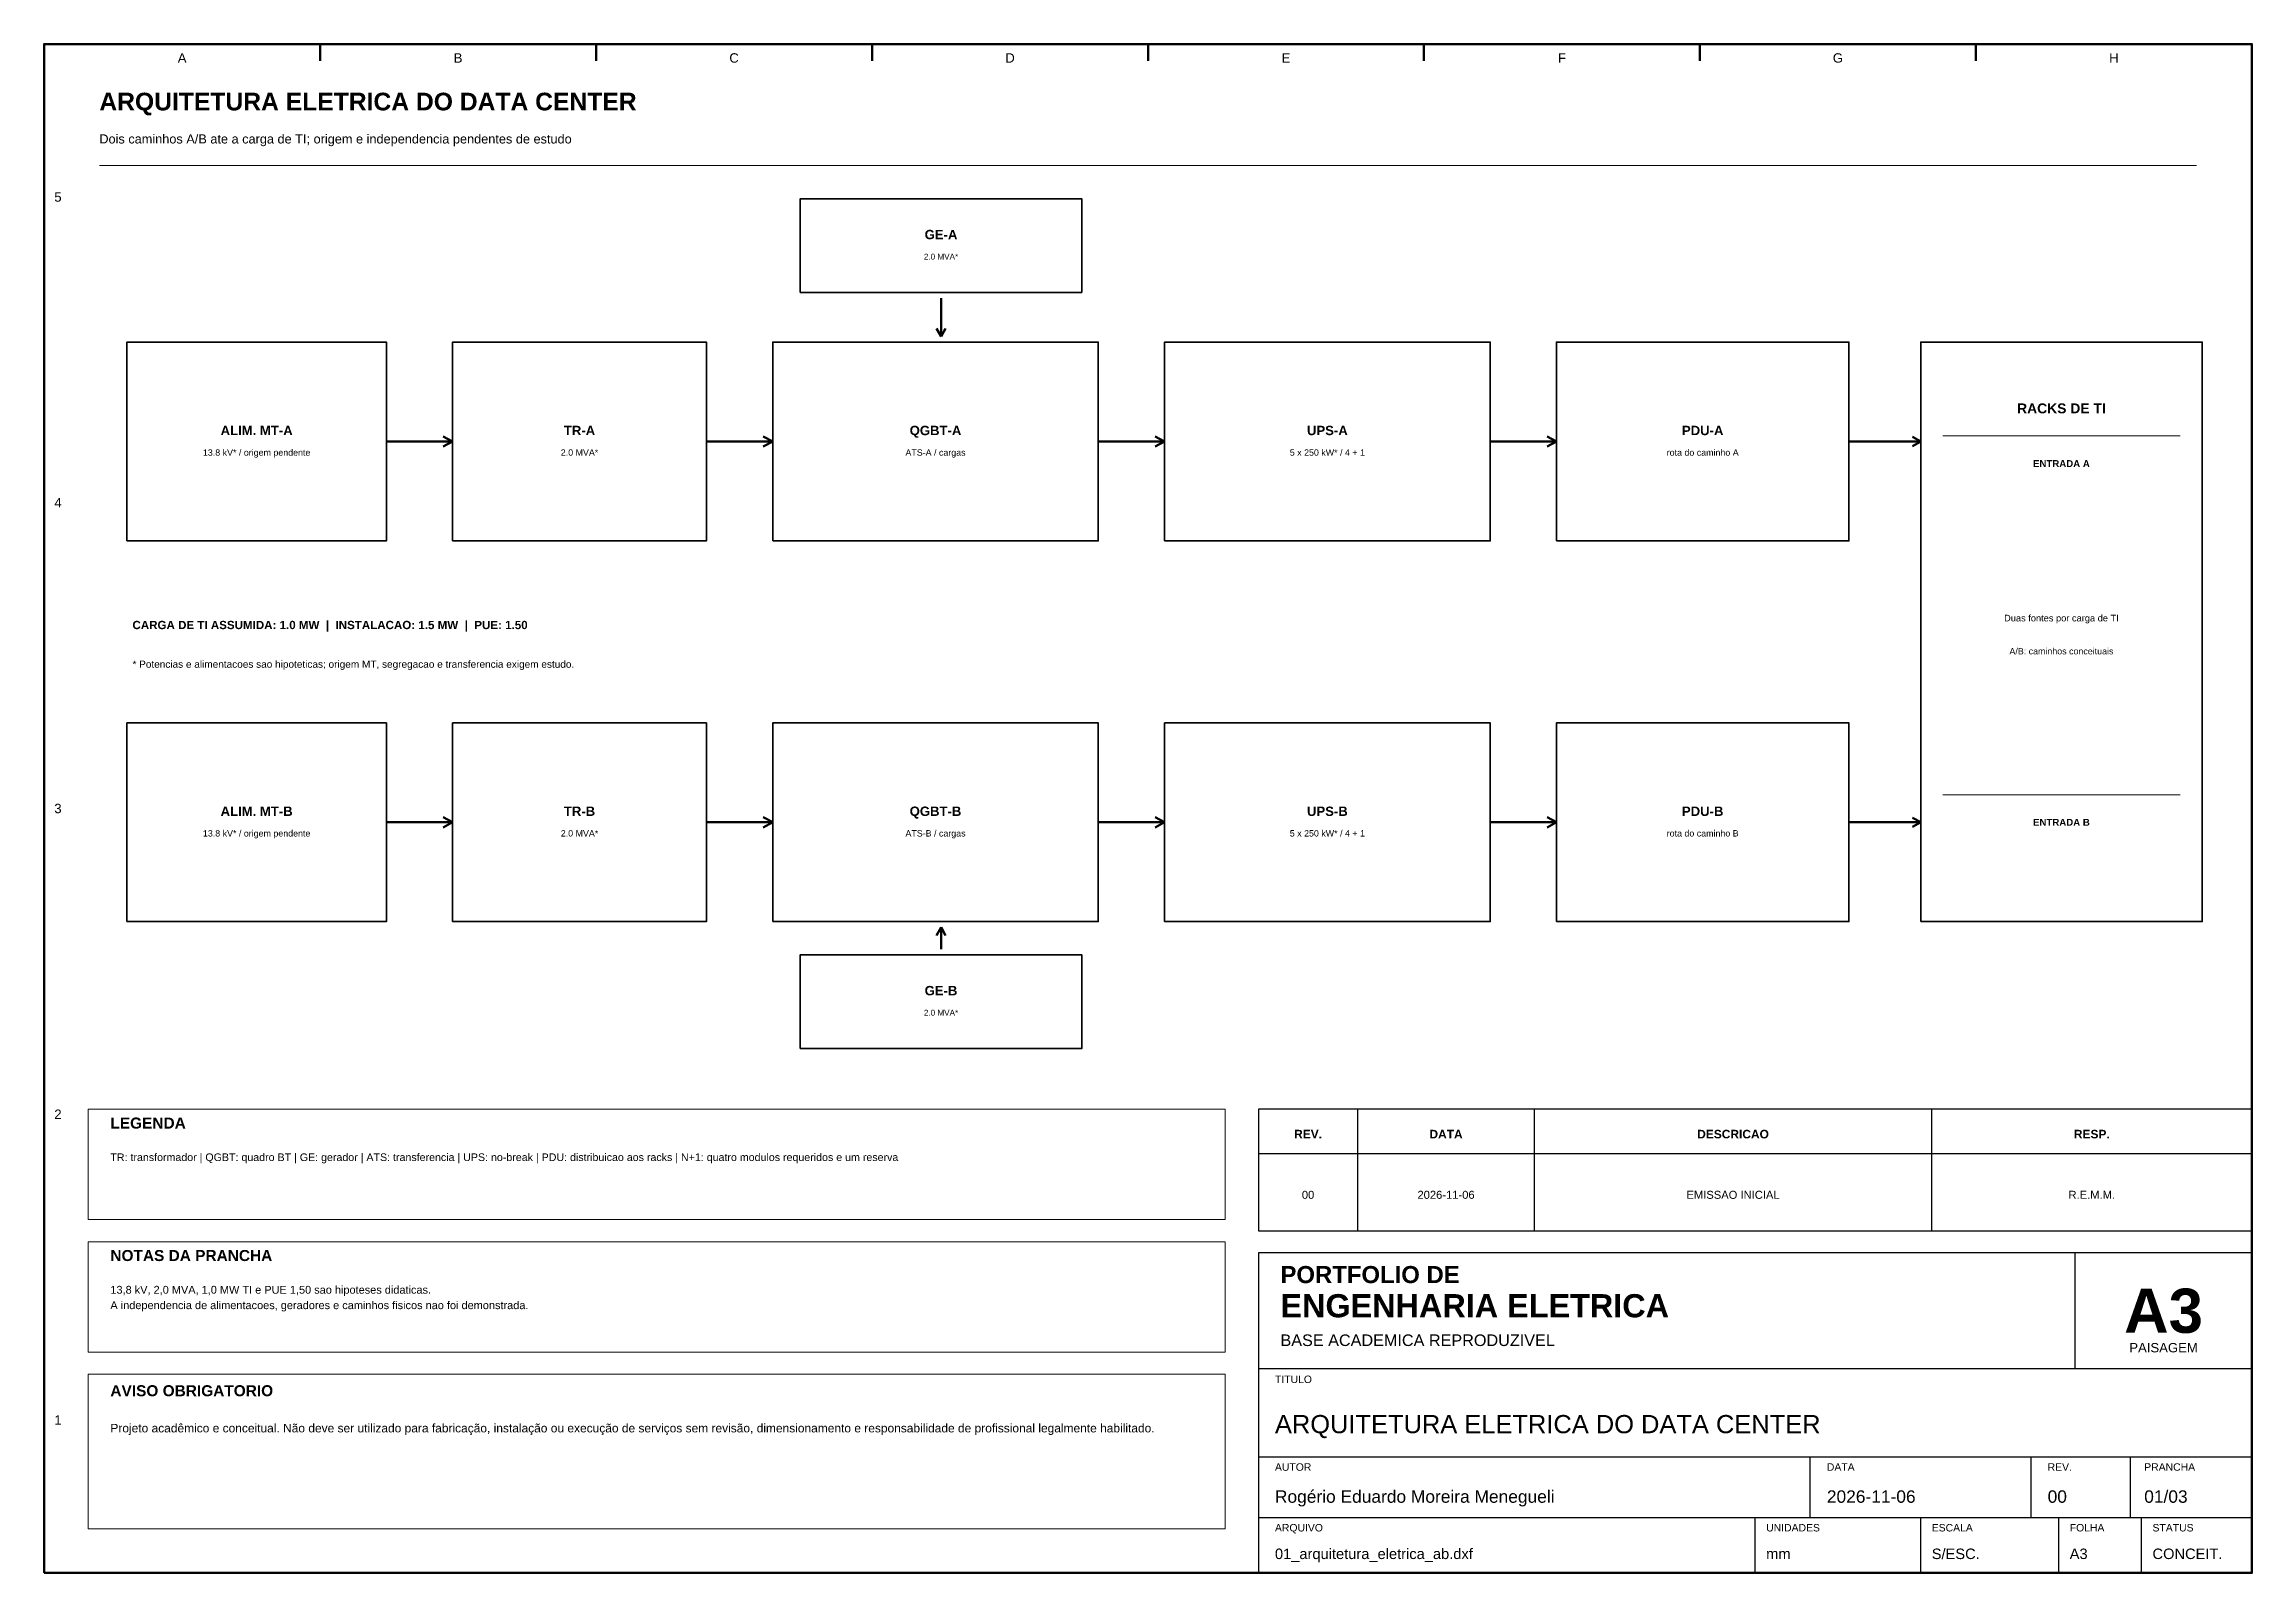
# Model space of a CAD drawing. Header units: millimetres. Extents: x 10 to 410, y 10 to 287.
import ezdxf
from ezdxf.enums import TextEntityAlignment as Align

# ---------------------------------------------------------------- set-up
doc = ezdxf.new("R2010")
doc.units = ezdxf.units.MM
for name, color, linetype, lineweight in [('00_MOLDURA', 7, 'CONTINUOUS', 50), ('01_CARIMBO', 7, 'CONTINUOUS', 25), ('02_TEXTO', 7, 'CONTINUOUS', 18), ('03_COTAS', 4, 'CONTINUOUS', 18), ('04_EQUIPAMENTOS', 2, 'CONTINUOUS', 35), ('05_POTENCIA', 1, 'CONTINUOUS', 50), ('12_LEGENDA', 7, 'CONTINUOUS', 18), ('13_NOTAS', 7, 'CONTINUOUS', 18)]:
    doc.layers.add(name, color=color, linetype=linetype, lineweight=lineweight)
doc.styles.add('PORTFOLIO_TEXTO', font='arial.ttf')
doc.styles.add('PORTFOLIO_TITULO', font='arialbd.ttf', dxfattribs={"width": 0.92})

# ---------------------------------------------------------------- blocks, each defined once
blk = doc.blocks.new('CARIMBO_A3')
at = {"layer": '01_CARIMBO'}
for p, q in [((148, 37), (148, 58)), ((0, 37), (180, 37)), ((0, 21), (180, 21)), ((100, 10), (100, 21)), ((140, 10), (140, 21)), ((158, 10), (158, 21)), ((0, 10), (180, 10)), ((90, 0), (90, 10)), ((120, 0), (120, 10)), ((145, 0), (145, 10)), ((160, 0), (160, 10))]:
    blk.add_line(p, q, dxfattribs=at)
blk.add_lwpolyline([(0, 0), (180, 0), (180, 58), (0, 58)], close=True, dxfattribs=at)
at = {"layer": '01_CARIMBO', "style": 'PORTFOLIO_TEXTO'}
for s, p in [('TITULO', (3, 34.4)), ('AUTOR', (3, 18.5)), ('DATA', (103, 18.5)), ('REV.', (143, 18.5)), ('PRANCHA', (160.5, 18.5)), ('ARQUIVO', (3, 7.5)), ('UNIDADES', (92, 7.5)), ('ESCALA', (122, 7.5)), ('FOLHA', (147, 7.5)), ('STATUS', (162, 7.5))]:
    blk.add_text(s, height=1.35, dxfattribs=at).set_placement(p)
at = {"layer": '02_TEXTO'}
for s, height, style, p in [('PORTFOLIO DE', 3.1, 'PORTFOLIO_TITULO', (4, 52.5)), ('ENGENHARIA ELETRICA', 4.2, 'PORTFOLIO_TITULO', (4, 46.3)), ('BASE ACADEMICA REPRODUZIVEL', 2.1, 'PORTFOLIO_TEXTO', (4, 41.1))]:
    blk.add_text(s, height=height, dxfattribs=dict(at, style=style)).set_placement(p)
for s, height, style, p in [('A3', 8, 'PORTFOLIO_TITULO', (164, 47.5)), ('PAISAGEM', 1.7, 'PORTFOLIO_TEXTO', (164, 40.8))]:
    blk.add_text(s, height=height, dxfattribs=dict(at, style=style)).set_placement(p, align=Align.MIDDLE_CENTER)
at = {"layer": '02_TEXTO', "style": 'PORTFOLIO_TEXTO'}
for tag, p, height in [('TITULO', (3, 25.3), 3.3), ('AUTOR', (3, 12.7), 2.25), ('DATA', (103, 12.7), 2.25), ('REVISAO', (143, 12.7), 2.25), ('PRANCHA', (160.5, 12.7), 2.25), ('ARQUIVO', (3, 2.5), 1.9), ('UNIDADES', (92, 2.5), 1.9), ('ESCALA', (122, 2.5), 1.9), ('FOLHA', (147, 2.5), 1.9), ('STATUS', (162, 2.5), 1.9)]:
    blk.add_attdef(tag, p, '', height=height, dxfattribs=at)

msp = doc.modelspace()

# ---------------------------------------------------------------- linework, layer by layer
at = {"layer": '00_MOLDURA'}
for p, q in [((60, 287), (60, 284)), ((110, 287), (110, 284)), ((160, 287), (160, 284)), ((210, 287), (210, 284)), ((260, 287), (260, 284)), ((310, 287), (310, 284)), ((360, 287), (360, 284))]:
    msp.add_line(p, q, dxfattribs=at)
msp.add_lwpolyline([(10, 10), (410, 10), (410, 287), (10, 287)], close=True, dxfattribs=at)
at = {"layer": '01_CARIMBO'}
for p, q in [((248, 72), (248, 94)), ((280, 72), (280, 94)), ((352, 72), (352, 94)), ((230, 86), (410, 86))]:
    msp.add_line(p, q, dxfattribs=at)
msp.add_lwpolyline([(230, 72), (410, 72), (410, 94), (230, 94)], close=True, dxfattribs=at)
at = {"layer": '03_COTAS'}
for p, q in [((20, 265), (400, 265)), ((354, 216), (397, 216)), ((354, 151), (397, 151))]:
    msp.add_line(p, q, dxfattribs=at)
at = {"layer": '04_EQUIPAMENTOS'}
for points in [[(147, 242), (198, 242), (198, 259), (147, 259)], [(25, 197), (72, 197), (72, 233), (25, 233)], [(84, 197), (130, 197), (130, 233), (84, 233)], [(142, 197), (201, 197), (201, 233), (142, 233)], [(213, 197), (272, 197), (272, 233), (213, 233)], [(284, 197), (337, 197), (337, 233), (284, 233)], [(350, 128), (401, 128), (401, 233), (350, 233)], [(25, 128), (72, 128), (72, 164), (25, 164)], [(84, 128), (130, 128), (130, 164), (84, 164)], [(142, 128), (201, 128), (201, 164), (142, 164)], [(213, 128), (272, 128), (272, 164), (213, 164)], [(284, 128), (337, 128), (337, 164), (284, 164)], [(147, 105), (198, 105), (198, 122), (147, 122)]]:
    msp.add_lwpolyline(points, close=True, dxfattribs=at)
at = {"layer": '05_POTENCIA'}
for p, q in [((172.5, 241), (172.5, 234)), ((171.675, 235.5), (172.5, 234)), ((173.325, 235.5), (172.5, 234)), ((72, 215), (84, 215)), ((82.3, 215.935), (84, 215)), ((82.3, 214.065), (84, 215)), ((130, 215), (142, 215)), ((140.3, 215.935), (142, 215)), ((140.3, 214.065), (142, 215)), ((201, 215), (213, 215)), ((211.3, 215.935), (213, 215)), ((211.3, 214.065), (213, 215)), ((272, 215), (284, 215)), ((282.3, 215.935), (284, 215)), ((282.3, 214.065), (284, 215)), ((337, 215), (350, 215)), ((348.5, 215.825), (350, 215)), ((348.5, 214.175), (350, 215)), ((72, 146), (84, 146)), ((82.3, 146.935), (84, 146)), ((82.3, 145.065), (84, 146)), ((130, 146), (142, 146)), ((140.3, 146.935), (142, 146)), ((140.3, 145.065), (142, 146)), ((201, 146), (213, 146)), ((211.3, 146.935), (213, 146)), ((211.3, 145.065), (213, 146)), ((272, 146), (284, 146)), ((282.3, 146.935), (284, 146)), ((282.3, 145.065), (284, 146)), ((337, 146), (350, 146)), ((348.5, 146.825), (350, 146)), ((348.5, 145.175), (350, 146)), ((171.675, 125.5), (172.5, 127)), ((172.5, 123), (172.5, 127)), ((173.325, 125.5), (172.5, 127))]:
    msp.add_line(p, q, dxfattribs=at)
at = {"layer": '12_LEGENDA'}
msp.add_lwpolyline([(18, 74), (224, 74), (224, 94), (18, 94)], close=True, dxfattribs=at)
at = {"layer": '13_NOTAS'}
for points in [[(18, 50), (224, 50), (224, 70), (18, 70)], [(18, 18), (224, 18), (224, 46), (18, 46)]]:
    msp.add_lwpolyline(points, close=True, dxfattribs=at)

# ---------------------------------------------------------------- block references
at = {"layer": '01_CARIMBO'}
msp.add_blockref('CARIMBO_A3', (230, 10), dxfattribs=at).add_auto_attribs({'TITULO': 'ARQUITETURA ELETRICA DO DATA CENTER', 'AUTOR': 'Rogério Eduardo Moreira Menegueli', 'DATA': '2026-11-06', 'REVISAO': '00', 'PRANCHA': '01/03', 'ARQUIVO': '01_arquitetura_eletrica_ab.dxf', 'UNIDADES': 'mm', 'ESCALA': 'S/ESC.', 'FOLHA': 'A3', 'STATUS': 'CONCEIT.'})

# ---------------------------------------------------------------- texts
at = {"layer": '00_MOLDURA', "style": 'PORTFOLIO_TEXTO'}
for s, p in [('A', (35, 284.5)), ('B', (85, 284.5)), ('C', (135, 284.5)), ('D', (185, 284.5)), ('E', (235, 284.5)), ('F', (285, 284.5)), ('G', (335, 284.5)), ('H', (385, 284.5)), ('5', (12.5, 259.3)), ('4', (12.5, 203.9)), ('3', (12.5, 148.5)), ('2', (12.5, 93.1)), ('1', (12.5, 37.7))]:
    msp.add_text(s, height=1.7, dxfattribs=at).set_placement(p, align=Align.MIDDLE_CENTER)
at = {"layer": '01_CARIMBO', "style": 'PORTFOLIO_TITULO'}
for s, p in [('REV.', (239, 89.5)), ('DATA', (264, 89.5)), ('DESCRICAO', (316, 89.5)), ('RESP.', (381, 89.5))]:
    msp.add_text(s, height=1.55, dxfattribs=at).set_placement(p, align=Align.MIDDLE_CENTER)
at = {"layer": '02_TEXTO'}
for s, height, style, p in [('ARQUITETURA ELETRICA DO DATA CENTER', 3.2, 'PORTFOLIO_TITULO', (20, 275)), ('Dois caminhos A/B ate a carga de TI; origem e independencia pendentes de estudo', 1.65, 'PORTFOLIO_TEXTO', (20, 269))]:
    msp.add_text(s, height=height, dxfattribs=dict(at, style=style)).set_placement(p)
at = {"layer": '02_TEXTO', "style": 'PORTFOLIO_TEXTO'}
for s, height, p in [('2.0 MVA*', 1.05, (172.5, 248.5)), ('13.8 kV* / origem pendente', 1.15, (48.5, 213)), ('2.0 MVA*', 1.15, (107, 213)), ('ATS-A / cargas', 1.15, (171.5, 213)), ('5 x 250 kW* / 4 + 1', 1.15, (242.5, 213)), ('rota do caminho A', 1.15, (310.5, 213)), ('Duas fontes por carga de TI', 1.2, (375.5, 183)), ('A/B: caminhos conceituais', 1.15, (375.5, 177)), ('13.8 kV* / origem pendente', 1.15, (48.5, 144)), ('2.0 MVA*', 1.15, (107, 144)), ('ATS-B / cargas', 1.15, (171.5, 144)), ('5 x 250 kW* / 4 + 1', 1.15, (242.5, 144)), ('rota do caminho B', 1.15, (310.5, 144)), ('2.0 MVA*', 1.05, (172.5, 111.5)), ('00', 1.45, (239, 78.5)), ('2026-11-06', 1.45, (264, 78.5)), ('EMISSAO INICIAL', 1.45, (316, 78.5)), ('R.E.M.M.', 1.45, (381, 78.5))]:
    msp.add_text(s, height=height, dxfattribs=at).set_placement(p, align=Align.MIDDLE_CENTER)
at = {"layer": '04_EQUIPAMENTOS', "style": 'PORTFOLIO_TITULO'}
for s, height, p in [('GE-A', 1.7, (172.5, 252.5)), ('RACKS DE TI', 1.8, (375.5, 221)), ('ALIM. MT-A', 1.7, (48.5, 217)), ('TR-A', 1.7, (107, 217)), ('QGBT-A', 1.7, (171.5, 217)), ('UPS-A', 1.7, (242.5, 217)), ('PDU-A', 1.7, (310.5, 217)), ('ALIM. MT-B', 1.7, (48.5, 148)), ('TR-B', 1.7, (107, 148)), ('QGBT-B', 1.7, (171.5, 148)), ('UPS-B', 1.7, (242.5, 148)), ('PDU-B', 1.7, (310.5, 148)), ('GE-B', 1.7, (172.5, 115.5))]:
    msp.add_text(s, height=height, dxfattribs=at).set_placement(p, align=Align.MIDDLE_CENTER)
at = {"layer": '05_POTENCIA', "style": 'PORTFOLIO_TITULO'}
for s, p in [('ENTRADA A', (375.5, 211)), ('ENTRADA B', (375.5, 146))]:
    msp.add_text(s, height=1.25, dxfattribs=at).set_placement(p, align=Align.MIDDLE_CENTER)
at = {"layer": '12_LEGENDA', "style": 'PORTFOLIO_TITULO'}
msp.add_text('LEGENDA', height=2, dxfattribs=at).set_placement((22, 90.5))
at = {"layer": '12_LEGENDA', "insert": (22, 86), "char_height": 1.38, "width": 198, "attachment_point": 1, "line_spacing_factor": 1.18, "style": 'PORTFOLIO_TEXTO'}
msp.add_mtext('TR: transformador | QGBT: quadro BT | GE: gerador | ATS: transferencia | UPS: no-break | PDU: distribuicao aos racks | N+1: quatro modulos requeridos e um reserva', dxfattribs=at)
at = {"layer": '13_NOTAS'}
for s, height, style, p in [('CARGA DE TI ASSUMIDA: 1.0 MW  |  INSTALACAO: 1.5 MW  |  PUE: 1.50', 1.5, 'PORTFOLIO_TITULO', (26, 181)), ('* Potencias e alimentacoes sao hipoteticas; origem MT, segregacao e transferencia exigem estudo.', 1.3, 'PORTFOLIO_TEXTO', (26, 174)), ('NOTAS DA PRANCHA', 2, 'PORTFOLIO_TITULO', (22, 66.5)), ('AVISO OBRIGATORIO', 2, 'PORTFOLIO_TITULO', (22, 42))]:
    msp.add_text(s, height=height, dxfattribs=dict(at, style=style)).set_placement(p)
at = {"layer": '13_NOTAS', "width": 198, "attachment_point": 1, "line_spacing_factor": 1.18, "style": 'PORTFOLIO_TEXTO'}
for s, insert, char_height in [('13,8 kV, 2,0 MVA, 1,0 MW TI e PUE 1,50 sao hipoteses didaticas.\\PA independencia de alimentacoes, geradores e caminhos fisicos nao foi demonstrada.', (22, 62), 1.42), ('Projeto acadêmico e conceitual. Não deve ser utilizado para fabricação, instalação ou execução de serviços sem revisão, dimensionamento e responsabilidade de profissional legalmente habilitado.', (22, 37), 1.55)]:
    msp.add_mtext(s, dxfattribs=dict(at, insert=insert, char_height=char_height))

doc.saveas('drawing.dxf')
